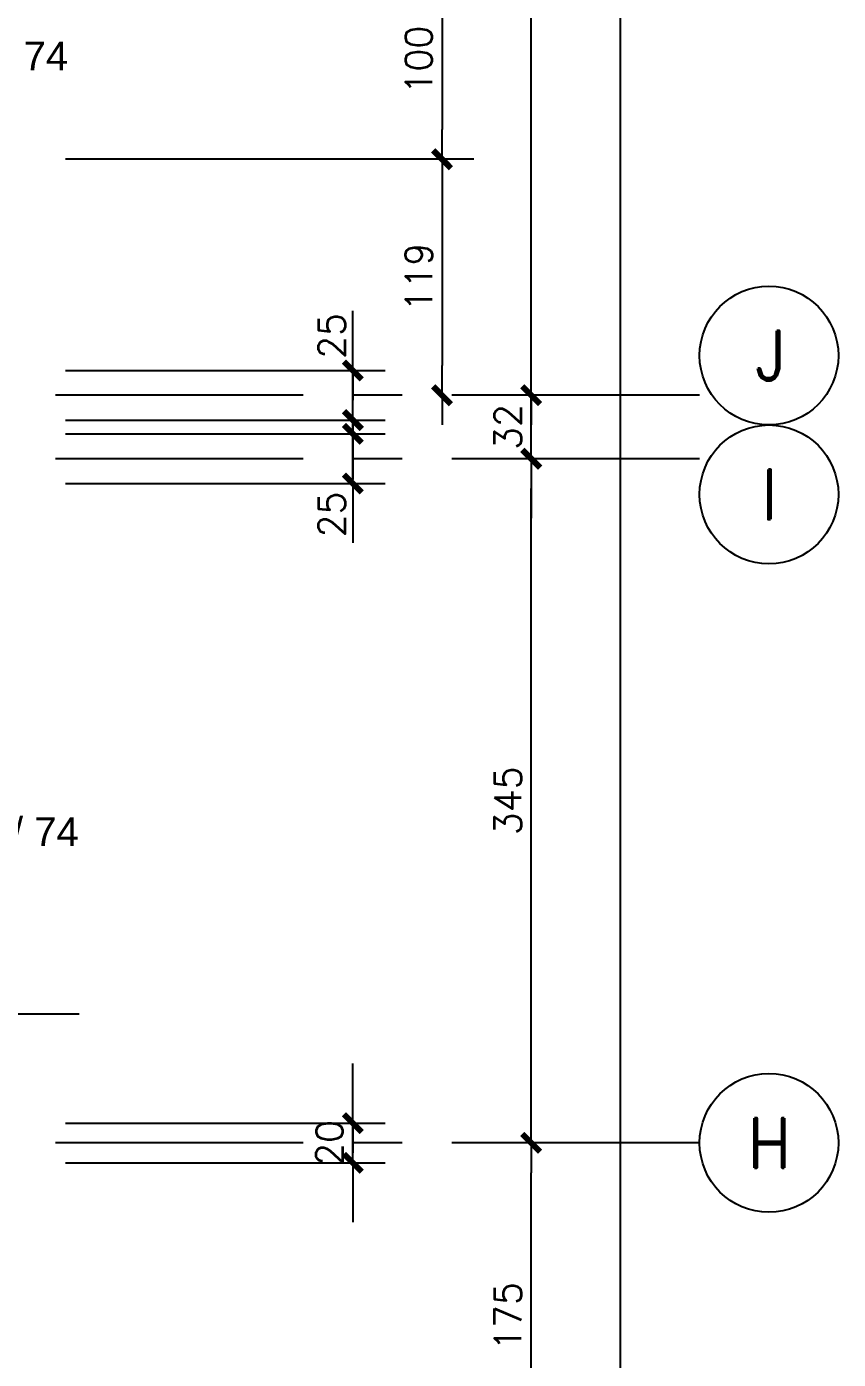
# Model space of a CAD drawing. Header units: millimetres. Extents: x -13 to 194, y -13 to 66.
# Drawn here: x 182.4 to 186.5, y 24.04 to 30.76 of the extents above; entities that cross this region are included whole.
import ezdxf
from ezdxf.enums import TextEntityAlignment as Align

# ---------------------------------------------------------------- set-up
doc = ezdxf.new("R2010")
doc.units = ezdxf.units.MM
doc.linetypes.add('CENTER', pattern=[2, 1.25, -0.25, 0.25, -0.25])
for name, color, linetype in [('Capa1', 80, 'Continuous'), ('COTAS', 1, 'Continuous'), ('COTAS1', 2, 'Continuous'), ('Cotas2', 1, 'Continuous'), ('EJES', 1, 'CENTER'), ('MURO', 5, 'Continuous')]:
    doc.layers.add(name, color=color, linetype=linetype)
doc.styles.add('ROMAND', font='romand', dxfattribs={"height": 31.5})
doc.styles.add('ROMANS', font='romans.shx', dxfattribs={"height": 16.875})
doc.styles.get("Standard").update_dxf_attribs({"font": 'arial.ttf'})

# ---------------------------------------------------------------- blocks, each defined once
blk = doc.blocks.new('EJE-1')
at = {"color": 3, "linetype": 'Continuous'}
blk.add_circle((0, 0), 35, dxfattribs=at)
at = {"color": 5, "linetype": 'Continuous', "style": 'ROMAND'}
blk.add_attdef('0', text='', height=25, dxfattribs=at).set_placement((0.23, 0), align=Align.MIDDLE)
blk = doc.blocks.new('TICK1')
at = {"color": 2}
for points in [[(0, 0), (-1, 0)], [(0, 0), (1, 0)]]:
    blk.add_lwpolyline(points, dxfattribs=at)
at = {"color": 2, "const_width": 0.2}
blk.add_lwpolyline([(-0.3, -0.3), (0.3, 0.3)], dxfattribs=at)

msp = doc.modelspace()

# ---------------------------------------------------------------- linework, layer by layer
at = {"layer": 'COTAS', "color": 2}
for p, q in [((185.3964, 9.5444), (185.3964, 37.7711)), ((184.9464, 29.0473), (184.9464, 34.1571)), ((184.0464, 29.1723), (184.0464, 29.3223)), ((184.9464, 29.0473), (184.9464, 29.1973)), ((184.0464, 28.7723), (184.0464, 29.0223)), ((184.0464, 28.8523), (184.0464, 29.0023)), ((184.9464, 28.5773), (184.9464, 28.8973)), ((184.0464, 28.4523), (184.0464, 28.7023)), ((184.0464, 28.6223), (184.0464, 28.4723)), ((184.9464, 28.4273), (184.9464, 28.2773)), ((184.9464, 25.2773), (184.9464, 28.4273)), ((184.0464, 28.3023), (184.0464, 28.1523)), ((184.0464, 25.3773), (184.0464, 25.5273)), ((184.0464, 25.0273), (184.0464, 25.2273)), ((184.9464, 23.5273), (184.9464, 24.9773)), ((184.0464, 24.8773), (184.0464, 24.7273))]:
    msp.add_line(p, q, dxfattribs=at)
at = {"layer": 'COTAS1', "color": 2}
for p, q in [((184.4964, 30.9373), (184.4964, 30.2373)), ((184.4964, 29.9373), (184.4964, 29.0473))]:
    msp.add_line(p, q, dxfattribs=at)
at = {"layer": 'Cotas2'}
for p, q in [((184.6568, 30.0873), (182.5964, 30.0873)), ((182.5964, 29.0223), (184.2099, 29.0223)), ((182.5964, 28.7723), (184.2099, 28.7723)), ((182.5964, 28.7023), (184.2099, 28.7023)), ((182.5964, 28.4523), (184.2099, 28.4523)), ((182.5964, 25.2273), (184.2099, 25.2273)), ((182.5964, 25.0273), (184.2099, 25.0273))]:
    msp.add_line(p, q, dxfattribs=at)
at = {"layer": 'EJES'}
for p, q in [((185.796, 28.8973), (164.6028, 28.8973)), ((185.796, 28.5773), (164.6028, 28.5773)), ((185.796, 25.1273), (164.6028, 25.1273))]:
    msp.add_line(p, q, dxfattribs=at)
at = {"layer": 'MURO'}
msp.add_line((182.6661, 25.7763), (179.2655, 25.7763), dxfattribs=at)

# ---------------------------------------------------------------- block references
at = {"xscale": 0.0100000000002183, "yscale": 0.0100000000002183, "zscale": 0.0100000000002183}
for p, values in [((186.146, 29.0973), {'0': 'J'}), ((186.146, 28.3973), {'0': 'I'}), ((186.146, 25.1273), {'0': 'H'})]:
    msp.add_blockref('EJE-1', p, dxfattribs=at).add_auto_attribs(values)
at = {"layer": 'COTAS', "color": 2, "xscale": 0.1500000000000909, "yscale": 0.1500000000000909, "zscale": 0.1500000000000909}
for p, rotation in [((184.0464, 29.0223), 270), ((184.9464, 28.8973), 270), ((184.9464, 28.8973), 270), ((184.0464, 28.7723), 90), ((184.0464, 28.7023), 270), ((184.9464, 28.5773), 90), ((184.9464, 28.5773), 90), ((184.0464, 28.4523), 90), ((184.0464, 25.2273), 270), ((184.9464, 25.1273), 270), ((184.9464, 25.1273), 90), ((184.0464, 25.0273), 90)]:
    msp.add_blockref('TICK1', p, dxfattribs=dict(at, rotation=rotation))
at = {"layer": 'COTAS1', "color": 2, "xscale": 0.1500000000000909, "yscale": 0.1500000000000909, "zscale": 0.1500000000000909}
for p, rotation in [((184.4964, 30.0873), 90), ((184.4964, 30.0873), 270), ((184.4964, 28.8973), 270)]:
    msp.add_blockref('TICK1', p, dxfattribs=dict(at, rotation=rotation))

# ---------------------------------------------------------------- texts
at = {"layer": 'Capa1', "char_height": 0.14497, "attachment_point": 1}
for insert in [(181.7998, 30.6809), (181.8534, 26.7693)]:
    msp.add_mtext_dynamic_manual_height_columns('V 25 / 74', width=2.767896, gutter_width=0.7249, heights=[0.2432], dxfattribs=dict(at, insert=insert))
at = {"layer": 'COTAS', "color": 3, "char_height": 0.135, "attachment_point": 5, "rotation": 90, "style": 'ROMANS'}
for s, insert in [('\\A1;25', (183.9402, 29.1962)), ('\\A1;32', (184.8289, 28.7373)), ('\\A1;25', (183.9402, 28.2961)), ('\\A1;345', (184.8289, 26.8523)), ('\\A1;20', (183.9289, 25.1273)), ('\\A1;175', (184.8289, 24.2523))]:
    msp.add_mtext(s, dxfattribs=dict(at, insert=insert))
at = {"layer": 'COTAS1', "color": 3, "char_height": 0.135, "attachment_point": 5, "rotation": 90, "style": 'ROMANS'}
for s, insert in [('\\A1;100', (184.3789, 30.5873)), ('\\A1;119', (184.3789, 29.4923))]:
    msp.add_mtext(s, dxfattribs=dict(at, insert=insert))

doc.saveas('drawing.dxf')
